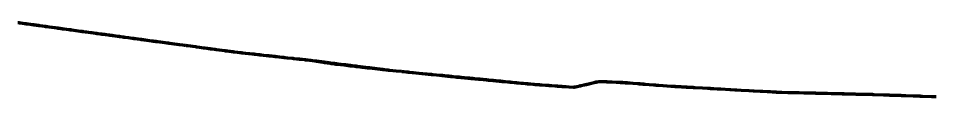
# Model space of a CAD drawing. Header units: metres. Extents: x 599858 to 604838, y 1147558 to 1148052.
# Drawn here: x 602129.4 to 602448.6, y 1147888.1 to 1147914 of the extents above; entities that cross this region are included whole.
import ezdxf

# ---------------------------------------------------------------- set-up
doc = ezdxf.new("R2010")
doc.units = ezdxf.units.M
doc.header["$MEASUREMENT"] = 0
doc.linetypes.add('DGN Style 5', pattern=[63.435643, 27.186704, -36.248939])
doc.layers.add('TF_T_---_Kabl-_2', color=5, linetype='DGN Style 5', lineweight=70)

msp = doc.modelspace()

# ---------------------------------------------------------------- linework, layer by layer
at = {"layer": 'TF_T_---_Kabl-_2'}
for points in [[(602129.21, 1147913.96, 40.83), (602129.440444, 1147913.928572, 40.80847)], [(602129.44, 1147913.93, 40.808886), (602129.52, 1147913.92, 40.8), (602129.76, 1147913.89, 40.84), (602131.6, 1147913.64, 40.82), (602132.2, 1147913.55, 40.83), (602133.59, 1147913.36, 40.89), (602134.13, 1147913.29, 40.88), (602134.83, 1147913.19, 40.75), (602136.62, 1147912.95, 40.82), (602136.67, 1147912.95, 40.82), (602136.83, 1147912.92, 40.82), (602138.9, 1147912.64, 40.79), (602138.99, 1147912.63, 40.78), (602140.21, 1147912.46, 40.78), (602142.33, 1147912.17, 40.8), (602142.86, 1147912.1, 40.81), (602142.98, 1147912.09, 40.81), (602143.03, 1147912.08, 40.8), (602143.05, 1147912.08, 40.8), (602143.33, 1147912.04, 40.79), (602144.7, 1147911.85, 40.75), (602146.27, 1147911.64, 40.75), (602147.03, 1147911.53, 40.75), (602147.52, 1147911.47, 40.77), (602147.69, 1147911.44, 40.77), (602147.94, 1147911.41, 40.77), (602148.73, 1147911.3, 40.71), (602151.14, 1147910.97, 40.79), (602151.75, 1147910.89, 40.8), (602152.02, 1147910.85, 40.8), (602152.88, 1147910.74, 40.79), (602154.75, 1147910.48, 40.79), (602154.94, 1147910.45, 40.8), (602154.99, 1147910.45, 40.81), (602155.66, 1147910.36, 40.83), (602156.81, 1147910.2, 40.82), (602157.26, 1147910.14, 40.81), (602158.01, 1147910.04, 40.8), (602158.48, 1147909.97, 40.79), (602159.54, 1147909.83, 40.78), (602160.83, 1147909.65, 40.86), (602161.21, 1147909.6, 40.89), (602161.63, 1147909.54, 40.86), (602162.17, 1147909.47, 40.87), (602164.04, 1147909.22, 40.87), (602164.65, 1147909.13, 40.85), (602165.73, 1147908.98, 40.84), (602166.17, 1147908.93, 40.83), (602166.51, 1147908.88, 40.85), (602167.78, 1147908.7, 40.78), (602169.12, 1147908.52, 40.82), (602169.73, 1147908.44, 40.81), (602171.86, 1147908.15, 40.78), (602172.12, 1147908.11, 40.77), (602172.35, 1147908.08, 40.78), (602175.88, 1147907.6, 40.8), (602176.45, 1147907.52, 40.78), (602176.82, 1147907.47, 40.81), (602177.41, 1147907.39, 40.79), (602177.99, 1147907.31, 40.77), (602178.78, 1147907.21, 40.85), (602178.84, 1147907.2, 40.86), (602178.92, 1147907.19, 40.85), (602180.59, 1147906.96, 40.84), (602181.52, 1147906.83, 40.81), (602181.73, 1147906.8, 40.81), (602182.26, 1147906.73, 40.82), (602185.55, 1147906.28, 40.76), (602186.58, 1147906.14, 40.77), (602186.76, 1147906.12, 40.75), (602187.01, 1147906.09, 40.76), (602187.68, 1147905.99, 40.86), (602187.85, 1147905.97, 40.87), (602188.5, 1147905.88, 40.87), (602191.1, 1147905.53, 40.8), (602191.46, 1147905.48, 40.81), (602192.59, 1147905.32, 40.8), (602193.99, 1147905.13, 40.79), (602194.41, 1147905.08, 40.81), (602196.33, 1147904.81, 40.81), (602196.96, 1147904.73, 40.82), (602197.77, 1147904.62, 40.82), (602197.96, 1147904.59, 40.83), (602198.42, 1147904.53, 40.82), (602201.24, 1147904.15, 40.89), (602201.56, 1147904.1, 40.84), (602201.86, 1147904.06, 40.88), (602202.28, 1147904, 40.87), (602202.88, 1147903.92, 40.82), (602203.13, 1147903.89, 40.86), (602203.72, 1147903.81, 40.89), (602203.74, 1147903.81, 40.9), (602204.36, 1147903.72, 40.88), (602204.48, 1147903.7, 40.88), (602204.510708, 1147903.699653, 40.876015), (602205.71, 1147903.57, 40.82), (602206.63, 1147903.47, 40.83), (602206.99, 1147903.43, 40.83), (602207.17, 1147903.41, 40.82), (602207.54, 1147903.37, 40.9), (602208.5, 1147903.26, 40.92), (602209.58, 1147903.14, 40.88), (602209.9, 1147903.11, 40.83), (602210, 1147903.1, 40.89), (602211.7, 1147902.91, 40.89), (602212.82, 1147902.79, 40.86), (602213.04, 1147902.77, 40.89), (602213.59, 1147902.71, 40.88), (602214.09, 1147902.65, 40.87), (602214.9, 1147902.56, 40.88), (602216.66, 1147902.37, 40.87), (602216.91, 1147902.34, 40.88), (602217.7, 1147902.26, 40.91), (602218.21, 1147902.2, 40.91), (602218.91, 1147902.12, 40.87), (602220.31, 1147901.97, 40.92), (602220.47, 1147901.95, 40.92), (602221.99, 1147901.79, 40.96), (602222.37, 1147901.75, 40.95), (602223.12, 1147901.66, 40.98), (602224.72, 1147901.49, 40.99), (602224.95, 1147901.46, 41.01), (602225.2, 1147901.44, 41.02), (602225.38, 1147901.42, 41.02), (602226.38, 1147901.31, 41.03), (602226.54, 1147901.29, 41.01), (602226.63, 1147901.28, 41.01), (602227.39, 1147901.2, 41.01), (602228.29, 1147901.1, 41), (602229.1, 1147901.01, 41), (602229.44, 1147900.97, 41.05), (602230.917238, 1147900.813432, 41.039413), (602231.04, 1147900.79, 41.04), (602231.31, 1147900.75, 41.01), (602231.89, 1147900.66, 41), (602232.72, 1147900.54, 41), (602233.34, 1147900.45, 40.99), (602235.6, 1147900.11, 40.99), (602236.07, 1147900.04, 41), (602236.74, 1147899.94, 40.98), (602237.15, 1147899.88, 41), (602237.55, 1147899.82, 41.01), (602238.41, 1147899.69, 41.02), (602238.63, 1147899.66, 41.01), (602239.602456, 1147899.509049, 41.019868), (602240.08, 1147899.45, 41.03), (602240.42, 1147899.41, 41.04), (602241, 1147899.35, 41.07), (602241.77, 1147899.26, 41.01), (602242.93, 1147899.13, 41.07), (602245.08, 1147898.88, 41.11), (602246.58, 1147898.7, 41.09), (602246.85, 1147898.67, 41.1), (602247.05, 1147898.65, 41.11), (602247.68, 1147898.58, 41.08), (602249.23, 1147898.4, 41.14), (602249.44, 1147898.37, 41.15), (602249.49, 1147898.37, 41.15), (602251.11, 1147898.18, 41.12), (602251.75, 1147898.11, 41.13), (602255.5, 1147897.67, 41.12), (602255.57, 1147897.67, 41.12), (602256.41, 1147897.57, 41.15), (602257.62, 1147897.43, 41.14), (602258.05262, 1147897.377968, 41.152764), (602258.24, 1147897.36, 41.16), (602258.75, 1147897.31, 41.12), (602261.09, 1147897.08, 41.17), (602262.82, 1147896.92, 41.21), (602262.99, 1147896.9, 41.21), (602263.77, 1147896.82, 41.24), (602265.28, 1147896.68, 41.29), (602265.67, 1147896.64, 41.27), (602266.64, 1147896.54, 41.26), (602267.03, 1147896.51, 41.25), (602267.95, 1147896.41, 41.28), (602268.96, 1147896.32, 41.29), (602273.3, 1147895.89, 41.31), (602273.36, 1147895.89, 41.31), (602273.79, 1147895.85, 41.3), (602276.31, 1147895.6, 41.35), (602277.18, 1147895.52, 41.4), (602277.9, 1147895.45, 41.39), (602279.02, 1147895.34, 41.32), (602279.24, 1147895.31, 41.32), (602279.44, 1147895.3, 41.32), (602280.16, 1147895.23, 41.42), (602280.39, 1147895.2, 41.47), (602280.89, 1147895.15, 41.42), (602282.21, 1147895.03, 41.44), (602282.97, 1147894.95, 41.47), (602283.74, 1147894.88, 41.48), (602285.84, 1147894.67, 41.48), (602286.69, 1147894.59, 41.48), (602286.89, 1147894.57, 41.5), (602287.25, 1147894.53, 41.44), (602287.85, 1147894.48, 41.46), (602288.05, 1147894.46, 41.43), (602288.5, 1147894.41, 41.48), (602289.78, 1147894.29, 41.53), (602290.22, 1147894.24, 41.52), (602291.29, 1147894.14, 41.52), (602291.87, 1147894.08, 41.52), (602292.55, 1147894.02, 41.53), (602293.23, 1147893.95, 41.52), (602294.86, 1147893.79, 41.52), (602295.58, 1147893.72, 41.55), (602295.83, 1147893.7, 41.49), (602296.81, 1147893.6, 41.53), (602297.4, 1147893.55, 41.58), (602298.16, 1147893.47, 41.58), (602299.97, 1147893.29, 41.64), (602300.72, 1147893.22, 41.6), (602302.29, 1147893.07, 41.51), (602302.42, 1147893.06, 41.51), (602303.02, 1147893, 41.51), (602304.64, 1147892.84, 41.59), (602305, 1147892.8, 41.58), (602305.34, 1147892.77, 41.56), (602306.86, 1147892.62, 41.59), (602306.88, 1147892.62, 41.59), (602308.78, 1147892.44, 41.65), (602309.255412, 1147892.389802, 41.639387), (602310.99, 1147892.26, 41.61), (602311.81, 1147892.2, 41.64), (602311.85, 1147892.2, 41.64), (602314.19, 1147892.03, 41.67), (602314.75, 1147891.99, 41.61), (602315.28, 1147891.95, 41.61), (602316.45, 1147891.87, 41.72), (602317.29, 1147891.81, 41.66), (602317.37, 1147891.8, 41.66), (602318.79, 1147891.7, 41.68), (602319.42, 1147891.65, 41.67), (602319.62, 1147891.64, 41.67), (602320.14, 1147891.6, 41.68), (602321.17, 1147891.52, 41.69), (602321.3, 1147891.51, 41.69), (602322.856955, 1147891.401302, 41.631355), (602323.06, 1147891.45, 41.63), (602323.44, 1147891.53, 41.65), (602323.57, 1147891.56, 41.66), (602325.02, 1147891.9, 41.75), (602325.3, 1147891.96, 41.71), (602325.56, 1147892.02, 41.78), (602326.48, 1147892.23, 41.75), (602326.87, 1147892.33, 41.79), (602326.89, 1147892.33, 41.79), (602326.91, 1147892.33, 41.79), (602326.93, 1147892.34, 41.79), (602327, 1147892.36, 41.79), (602330.05, 1147893.06, 41.72), (602330.67, 1147893.2, 41.69), (602331.61347, 1147893.416693, 41.73505), (602331.66, 1147893.42, 41.74), (602333.65, 1147893.34, 41.6), (602334.49, 1147893.31, 41.69), (602334.87, 1147893.29, 41.69), (602336.34, 1147893.24, 41.66), (602338.18, 1147893.17, 41.57), (602338.97, 1147893.14, 41.54), (602339.19, 1147893.13, 41.52), (602339.27, 1147893.13, 41.54), (602339.927354, 1147893.09776, 41.560382), (602340.49, 1147893.06, 41.58), (602341.03, 1147893.01, 41.52), (602341.56, 1147892.97, 41.57), (602343.45, 1147892.82, 41.51), (602343.64, 1147892.81, 41.51), (602345.19, 1147892.68, 41.5), (602345.22, 1147892.68, 41.5), (602345.41, 1147892.67, 41.5), (602345.76, 1147892.64, 41.53), (602345.9, 1147892.63, 41.51), (602346.65, 1147892.57, 41.48), (602346.66, 1147892.57, 41.48), (602347.06, 1147892.53, 41.59), (602347.33, 1147892.51, 41.52), (602347.67, 1147892.49, 41.54), (602350.75, 1147892.24, 41.57), (602350.81, 1147892.24, 41.57), (602350.84, 1147892.24, 41.59), (602351, 1147892.22, 41.58), (602351.42, 1147892.19, 41.57), (602352.37, 1147892.11, 41.6), (602352.55, 1147892.1, 41.6), (602356.708096, 1147891.773309, 41.627739), (602357.64, 1147891.72, 41.63), (602358.25, 1147891.68, 41.6), (602358.85, 1147891.65, 41.64), (602359.42, 1147891.62, 41.61), (602359.55, 1147891.61, 41.59), (602360.33, 1147891.57, 41.59), (602361.59, 1147891.5, 41.62), (602362.27, 1147891.46, 41.6), (602362.91, 1147891.42, 41.64), (602363.4, 1147891.39, 41.58), (602364.51, 1147891.33, 41.59), (602365.06, 1147891.3, 41.69), (602367.72, 1147891.15, 41.66), (602369.69, 1147891.04, 41.63), (602370.48, 1147891, 41.62), (602370.61, 1147890.99, 41.62), (602372.9, 1147890.86, 41.76), (602373.05, 1147890.85, 41.76), (602373.7, 1147890.81, 41.75), (602373.83, 1147890.81, 41.77), (602374.14, 1147890.79, 41.8), (602377.32, 1147890.61, 41.77), (602377.37, 1147890.61, 41.76), (602377.41, 1147890.61, 41.76), (602377.43, 1147890.6, 41.76), (602377.62, 1147890.59, 41.77), (602379.02, 1147890.51, 41.8), (602379.15, 1147890.51, 41.8), (602379.77, 1147890.47, 41.9), (602381.26, 1147890.39, 41.93), (602383.88, 1147890.24, 41.91), (602383.93, 1147890.24, 41.91), (602383.97, 1147890.24, 41.91), (602384.02, 1147890.23, 41.91), (602385.36, 1147890.16, 41.91), (602385.75, 1147890.14, 41.94), (602387.88, 1147890.02, 41.99), (602388.58, 1147889.98, 42.03), (602388.8, 1147889.96, 42.01), (602390.35, 1147889.88, 42.05), (602391.32, 1147889.82, 42.03), (602392.11, 1147889.78, 42), (602393, 1147889.73, 42.08), (602393.19, 1147889.72, 42.12), (602393.24, 1147889.71, 42.11), (602393.44, 1147889.7, 42.13), (602394.19, 1147889.66, 42.08), (602394.203794, 1147889.65929, 42.084574), (602394.63, 1147889.65, 42.1), (602395.46, 1147889.63, 42.08), (602397.44, 1147889.58, 42.1), (602398.04, 1147889.57, 42.11), (602398.89, 1147889.55, 42.11), (602399.1, 1147889.55, 42.08), (602399.65, 1147889.53, 42.15), (602401.02, 1147889.5, 42.14), (602401.26, 1147889.5, 42.12), (602401.31, 1147889.49, 42.12), (602401.34, 1147889.49, 42.13), (602401.42, 1147889.49, 42.13), (602403.1, 1147889.45, 42.21), (602403.84, 1147889.44, 42.23), (602404.11, 1147889.43, 42.19), (602404.3, 1147889.43, 42.21), (602407.09, 1147889.36, 42.18), (602407.93, 1147889.34, 42.22), (602409.54, 1147889.3, 42.15), (602410.29, 1147889.29, 42.23), (602411.34, 1147889.26, 42.25), (602412.55, 1147889.23, 42.15), (602413.74, 1147889.21, 42.15), (602414.59, 1147889.19, 42.23), (602416.38, 1147889.14, 42.24), (602416.82, 1147889.13, 42.16), (602417.16, 1147889.13, 42.25), (602418.3, 1147889.1, 42.21), (602421.11, 1147889.03, 42.24), (602422.55, 1147889, 42.25), (602422.95, 1147888.99, 42.25), (602423.36, 1147888.98, 42.25), (602426.919128, 1147888.895313, 42.149121), (602426.98, 1147888.9, 42.15), (602427.5, 1147888.88, 42.14), (602430.89, 1147888.76, 42.2), (602432.92, 1147888.69, 42.17), (602434.14, 1147888.64, 42.17), (602434.79, 1147888.62, 42.18), (602435.41, 1147888.6, 42.17), (602436.99, 1147888.54, 42.18), (602438.64, 1147888.48, 42.16), (602441.12, 1147888.4, 42.1), (602442.72, 1147888.34, 42.09), (602443.56, 1147888.31, 41.99), (602444.27, 1147888.28, 41.98), (602447.54, 1147888.17, 42.06), (602448.12, 1147888.15, 42.05), (602449.18, 1147888.11, 42.05)], [(602129.44, 1147913.91, 40.803315), (602129.5, 1147913.9, 40.8), (602129.76, 1147913.87, 40.83), (602131.82, 1147913.58, 40.82), (602132.2, 1147913.52, 40.82), (602133.65, 1147913.32, 40.88), (602134.1, 1147913.25, 40.87), (602134.81, 1147913.15, 40.74), (602136.63, 1147912.9, 40.81), (602136.65, 1147912.9, 40.81), (602136.69, 1147912.89, 40.81), (602138.611936, 1147912.621894, 40.778627), (602138.92, 1147912.58, 40.77), (602139, 1147912.57, 40.77), (602140.08, 1147912.42, 40.76), (602141.96, 1147912.16, 40.78), (602142.8, 1147912.05, 40.8), (602142.98, 1147912.03, 40.8), (602143.06, 1147912.01, 40.79), (602143.09, 1147912.01, 40.79), (602143.54, 1147911.95, 40.77), (602144.79, 1147911.78, 40.74), (602146.23, 1147911.58, 40.73), (602147.03, 1147911.47, 40.74), (602147.48, 1147911.41, 40.75), (602147.68, 1147911.39, 40.76), (602147.99, 1147911.34, 40.75), (602148.72, 1147911.25, 40.7), (602150.97, 1147910.94, 40.77), (602151.73, 1147910.84, 40.79), (602152.06, 1147910.79, 40.79), (602153.14, 1147910.64, 40.77), (602154.72, 1147910.43, 40.77), (602154.93, 1147910.4, 40.79), (602154.97, 1147910.4, 40.79), (602155.72, 1147910.29, 40.81), (602156.79, 1147910.15, 40.81), (602157.3, 1147910.08, 40.8), (602157.97, 1147909.99, 40.79), (602158.48, 1147909.92, 40.78), (602159.65, 1147909.76, 40.77), (602160.77, 1147909.61, 40.84), (602161.26, 1147909.54, 40.87), (602161.62, 1147909.49, 40.85), (602162.22, 1147909.41, 40.85), (602163.98, 1147909.17, 40.85), (602164.69, 1147909.07, 40.83), (602165.69, 1147908.94, 40.82), (602166.18, 1147908.87, 40.81), (602166.57, 1147908.82, 40.84), (602167.75, 1147908.66, 40.77), (602169.15, 1147908.47, 40.81), (602169.69, 1147908.39, 40.81), (602171.92, 1147908.09, 40.77), (602172.12, 1147908.06, 40.77), (602172.3, 1147908.04, 40.77), (602175.97, 1147907.54, 40.79), (602176.46, 1147907.47, 40.77), (602176.696929, 1147907.442178, 40.796063), (602176.78, 1147907.43, 40.8), (602177.39, 1147907.35, 40.79), (602178, 1147907.27, 40.76), (602178.73, 1147907.17, 40.83), (602178.81, 1147907.16, 40.84), (602178.93, 1147907.14, 40.84), (602181.19, 1147906.84, 40.82), (602181.62, 1147906.79, 40.81), (602181.73, 1147906.77, 40.81), (602182, 1147906.74, 40.81), (602185.5, 1147906.27, 40.76), (602186.58, 1147906.13, 40.77), (602186.76, 1147906.1, 40.75), (602187.01, 1147906.07, 40.76), (602187.7, 1147905.98, 40.86), (602187.85, 1147905.96, 40.87), (602188.44, 1147905.88, 40.87), (602191.1, 1147905.53, 40.8), (602191.46, 1147905.48, 40.81), (602192.59, 1147905.33, 40.8), (602194, 1147905.14, 40.8), (602194.42, 1147905.09, 40.81), (602196.32, 1147904.83, 40.81), (602196.98, 1147904.74, 40.83), (602197.77, 1147904.64, 40.83), (602197.94, 1147904.62, 40.84), (602198.39, 1147904.56, 40.83), (602201.3, 1147904.17, 40.9), (602201.59, 1147904.13, 40.85), (602201.86, 1147904.1, 40.89), (602202.24, 1147904.05, 40.88), (602202.95, 1147903.95, 40.83), (602203.26, 1147903.91, 40.88), (602203.75, 1147903.85, 40.9), (602203.79, 1147903.84, 40.91), (602204.35, 1147903.77, 40.9), (602204.46, 1147903.75, 40.89), (602204.691754, 1147903.722514, 40.88122), (602205.74, 1147903.6, 40.83), (602206.63, 1147903.51, 40.84), (602206.97, 1147903.47, 40.84), (602207.17, 1147903.45, 40.83), (602207.53, 1147903.41, 40.91), (602208.57, 1147903.29, 40.93), (602209.6, 1147903.18, 40.89), (602209.89, 1147903.15, 40.84), (602209.99, 1147903.13, 40.9), (602211.6, 1147902.96, 40.9), (602212.84, 1147902.82, 40.86), (602213.08, 1147902.79, 40.9), (602213.6, 1147902.74, 40.88), (602214.08, 1147902.68, 40.88), (602214.84, 1147902.6, 40.89), (602216.68, 1147902.4, 40.88), (602216.92, 1147902.37, 40.89), (602217.68, 1147902.28, 40.92), (602218.26, 1147902.22, 40.92), (602218.94, 1147902.15, 40.88), (602220.29, 1147902, 40.92), (602220.45, 1147901.98, 40.93), (602221.94, 1147901.81, 40.97), (602222.36, 1147901.77, 40.95), (602223.22, 1147901.67, 40.99), (602224.75, 1147901.5, 41), (602224.98, 1147901.48, 41.02), (602225.21, 1147901.45, 41.02), (602225.37, 1147901.44, 41.03), (602226.38, 1147901.32, 41.03), (602226.53, 1147901.31, 41.02), (602226.62, 1147901.3, 41.02), (602227.4, 1147901.21, 41.01), (602228.31, 1147901.11, 41), (602229.1, 1147901.02, 41), (602229.43, 1147900.99, 41.05), (602231.07, 1147900.81, 41.04), (602231.116686, 1147900.795533, 41.034049), (602231.33, 1147900.77, 41.01), (602231.87, 1147900.7, 41.01), (602232.73, 1147900.6, 41.01), (602233.28, 1147900.53, 41.01), (602235.85, 1147900.2, 41.02), (602236.24, 1147900.15, 41.03), (602236.78, 1147900.08, 41.02), (602237.09, 1147900.04, 41.03), (602237.66, 1147899.97, 41.05), (602238.22, 1147899.9, 41.06), (602238.35, 1147899.88, 41.05), (602239.630742, 1147899.718094, 41.073766)], [(602239.63, 1147899.72, 41.074209), (602240.14, 1147899.66, 41.08), (602240.37, 1147899.63, 41.09), (602240.75, 1147899.58, 41.11), (602241.81, 1147899.45, 41.03), (602243.36, 1147899.25, 41.1), (602245.11, 1147899.03, 41.13), (602246.38, 1147898.87, 41.11), (602246.79, 1147898.82, 41.13), (602247.1, 1147898.78, 41.14), (602247.57, 1147898.72, 41.12), (602249.39, 1147898.49, 41.19), (602249.4, 1147898.49, 41.19), (602249.41, 1147898.49, 41.19), (602251.25, 1147898.26, 41.15), (602251.77, 1147898.19, 41.15), (602255.21, 1147897.76, 41.13), (602255.58, 1147897.71, 41.13), (602255.6, 1147897.71, 41.14), (602256.36, 1147897.61, 41.17), (602257.62, 1147897.46, 41.15), (602258.222882, 1147897.38124, 41.164463), (602258.74, 1147897.33, 41.12), (602261.09, 1147897.09, 41.17), (602262.82, 1147896.91, 41.21), (602262.99, 1147896.89, 41.21), (602263.73, 1147896.82, 41.23), (602265.27, 1147896.66, 41.29), (602265.67, 1147896.62, 41.27), (602266.7, 1147896.51, 41.25), (602267, 1147896.48, 41.25), (602267.95, 1147896.38, 41.27), (602269.01, 1147896.27, 41.29), (602273.26, 1147895.84, 41.3), (602273.33, 1147895.83, 41.3), (602273.92, 1147895.77, 41.29), (602276.3, 1147895.53, 41.34), (602277.1, 1147895.44, 41.38), (602277.98, 1147895.35, 41.37), (602278.97, 1147895.25, 41.3), (602279.22, 1147895.23, 41.31), (602279.45, 1147895.2, 41.31), (602280.11, 1147895.13, 41.4), (602280.39, 1147895.11, 41.45), (602280.97, 1147895.05, 41.4), (602282.15, 1147894.93, 41.41), (602282.493343, 1147894.889776, 41.423627), (602283.02, 1147894.84, 41.45), (602283.69, 1147894.78, 41.46), (602286.04, 1147894.56, 41.46), (602286.69, 1147894.49, 41.46), (602286.85, 1147894.48, 41.48), (602287.13, 1147894.45, 41.43), (602287.86, 1147894.38, 41.45), (602288.1, 1147894.36, 41.41), (602288.52, 1147894.32, 41.46), (602289.72, 1147894.21, 41.51), (602290.21, 1147894.16, 41.5), (602291.39, 1147894.05, 41.5), (602291.78, 1147894.01, 41.5), (602292.52, 1147893.94, 41.51), (602293.27, 1147893.87, 41.5), (602294.74, 1147893.73, 41.51), (602295.53, 1147893.66, 41.54), (602295.76, 1147893.64, 41.48), (602296.9, 1147893.53, 41.52), (602297.4, 1147893.48, 41.57), (602298.04, 1147893.42, 41.57), (602299.96, 1147893.24, 41.63), (602300.75, 1147893.17, 41.59), (602302.26, 1147893.03, 41.51), (602302.4, 1147893.01, 41.5), (602303.07, 1147892.95, 41.51), (602304.65, 1147892.8, 41.58), (602305.02, 1147892.77, 41.57), (602305.34, 1147892.73, 41.56), (602306.84, 1147892.59, 41.59), (602306.86, 1147892.59, 41.59), (602306.87, 1147892.59, 41.59), (602306.92, 1147892.59, 41.59), (602308.82, 1147892.41, 41.65), (602309.424093, 1147892.353105, 41.633208), (602310.98, 1147892.24, 41.6), (602311.78, 1147892.18, 41.63), (602311.9, 1147892.17, 41.63), (602314.2, 1147892, 41.67), (602314.75, 1147891.96, 41.61), (602315.3, 1147891.92, 41.61), (602316.45, 1147891.84, 41.71), (602317.28, 1147891.78, 41.66), (602317.38, 1147891.77, 41.65), (602318.77, 1147891.67, 41.68), (602319.42, 1147891.62, 41.67), (602319.62, 1147891.61, 41.66), (602320.16, 1147891.57, 41.68), (602321.16, 1147891.5, 41.69), (602321.3, 1147891.49, 41.68), (602322.9, 1147891.37, 41.62), (602323.015248, 1147891.355008, 41.621728), (602323.45, 1147891.46, 41.63), (602323.67, 1147891.51, 41.65), (602325.03, 1147891.83, 41.75), (602325.34, 1147891.9, 41.7), (602325.62, 1147891.97, 41.77), (602326.45, 1147892.16, 41.75), (602326.8, 1147892.25, 41.78), (602326.89, 1147892.27, 41.77), (602326.96, 1147892.28, 41.77), (602327.05, 1147892.3, 41.78), (602327.35, 1147892.37, 41.79), (602330.05, 1147893.01, 41.73), (602330.72, 1147893.16, 41.7), (602331.65, 1147893.38, 41.74), (602331.783337, 1147893.409972, 41.729004), (602333.66, 1147893.32, 41.6), (602334.5, 1147893.28, 41.69), (602334.86, 1147893.27, 41.69), (602336.34, 1147893.2, 41.67), (602337.67, 1147893.13, 41.6), (602338.81, 1147893.08, 41.55), (602339.17, 1147893.06, 41.52), (602339.29, 1147893.06, 41.55), (602340.064477, 1147893.02228, 41.575241), (602340.42, 1147892.99, 41.59), (602340.99, 1147892.95, 41.52), (602341.55, 1147892.91, 41.58), (602343.55, 1147892.75, 41.51), (602343.65, 1147892.75, 41.51), (602345.12, 1147892.63, 41.5), (602345.21, 1147892.63, 41.5), (602345.74, 1147892.59, 41.54), (602345.93, 1147892.57, 41.52), (602346.61, 1147892.52, 41.49), (602346.75, 1147892.51, 41.53), (602347.03, 1147892.49, 41.6), (602347.33, 1147892.46, 41.52), (602347.7, 1147892.44, 41.54), (602350.7, 1147892.21, 41.58), (602350.78, 1147892.2, 41.58), (602350.84, 1147892.2, 41.6), (602350.99, 1147892.18, 41.59), (602351.58, 1147892.14, 41.58), (602352.37, 1147892.08, 41.6), (602352.53, 1147892.07, 41.6), (602356.91635, 1147891.725039, 41.630202), (602357.64, 1147891.69, 41.64), (602358.22, 1147891.66, 41.6), (602358.87, 1147891.62, 41.65), (602359.41, 1147891.59, 41.62), (602359.56, 1147891.58, 41.59), (602360.45, 1147891.53, 41.6), (602361.62, 1147891.47, 41.62), (602362.23, 1147891.44, 41.6), (602362.93, 1147891.4, 41.64), (602363.46, 1147891.37, 41.58), (602364.51, 1147891.31, 41.59), (602365.06, 1147891.28, 41.69), (602367.72, 1147891.13, 41.66), (602369.55, 1147891.03, 41.63), (602370.47, 1147890.98, 41.63), (602370.62, 1147890.97, 41.62), (602372.89, 1147890.85, 41.76), (602373.04, 1147890.84, 41.76), (602373.7, 1147890.8, 41.75), (602373.84, 1147890.8, 41.77), (602374.15, 1147890.78, 41.8), (602377.31, 1147890.6, 41.77), (602377.36, 1147890.6, 41.76), (602377.4, 1147890.6, 41.76), (602377.43, 1147890.6, 41.76), (602377.63, 1147890.59, 41.77), (602379.02, 1147890.51, 41.8), (602379.16, 1147890.5, 41.81), (602379.77, 1147890.47, 41.9), (602381.26, 1147890.38, 41.93), (602383.88, 1147890.24, 41.91), (602383.93, 1147890.24, 41.91), (602383.97, 1147890.24, 41.91), (602384.03, 1147890.23, 41.91), (602385.36, 1147890.16, 41.91), (602385.75, 1147890.14, 41.94), (602387.89, 1147890.02, 41.99), (602388.58, 1147889.98, 42.02), (602388.8, 1147889.97, 42.01), (602390.36, 1147889.88, 42.05), (602391.32, 1147889.83, 42.03), (602392.1, 1147889.79, 42), (602393.01, 1147889.74, 42.08), (602393.19, 1147889.73, 42.12), (602393.24, 1147889.72, 42.11), (602393.42, 1147889.71, 42.13), (602394.19, 1147889.67, 42.08), (602394.384048, 1147889.662166, 42.091784), (602394.63, 1147889.65, 42.1), (602395.46, 1147889.63, 42.08), (602397.44, 1147889.58, 42.1), (602398.04, 1147889.57, 42.11), (602398.89, 1147889.55, 42.11), (602399.1, 1147889.54, 42.08), (602399.66, 1147889.53, 42.15), (602400.98, 1147889.49, 42.14), (602401.25, 1147889.49, 42.12), (602401.31, 1147889.49, 42.12), (602401.34, 1147889.49, 42.13), (602401.43, 1147889.48, 42.13), (602403.43, 1147889.43, 42.22), (602403.83, 1147889.42, 42.23), (602404.11, 1147889.42, 42.19), (602404.28, 1147889.41, 42.22), (602407.09, 1147889.34, 42.18), (602407.93, 1147889.32, 42.22), (602409.56, 1147889.28, 42.15), (602410.32, 1147889.26, 42.23), (602411.33, 1147889.24, 42.25), (602412.55, 1147889.21, 42.15), (602413.7, 1147889.18, 42.15), (602414.56, 1147889.15, 42.23), (602416.37, 1147889.11, 42.24), (602416.82, 1147889.1, 42.16), (602417.16, 1147889.09, 42.25), (602418.32, 1147889.06, 42.21), (602421.18, 1147888.99, 42.24), (602422.54, 1147888.96, 42.25), (602422.95, 1147888.94, 42.25), (602423.33, 1147888.94, 42.25), (602426.99, 1147888.84, 42.15), (602427.136979, 1147888.836655, 42.146886), (602427.41, 1147888.83, 42.15), (602430.86, 1147888.72, 42.2), (602432.91, 1147888.65, 42.17), (602434.16, 1147888.61, 42.17), (602434.81, 1147888.58, 42.18), (602435.4, 1147888.56, 42.18), (602436.99, 1147888.51, 42.18), (602438.61, 1147888.46, 42.16), (602441.12, 1147888.37, 42.11), (602442.72, 1147888.32, 42.1), (602443.57, 1147888.29, 41.99), (602444.26, 1147888.27, 41.98), (602447.54, 1147888.16, 42.06), (602448.12, 1147888.14, 42.05), (602449.18, 1147888.11, 42.05)]]:
    msp.add_polyline3d(points, dxfattribs=at)

doc.saveas('drawing.dxf')
